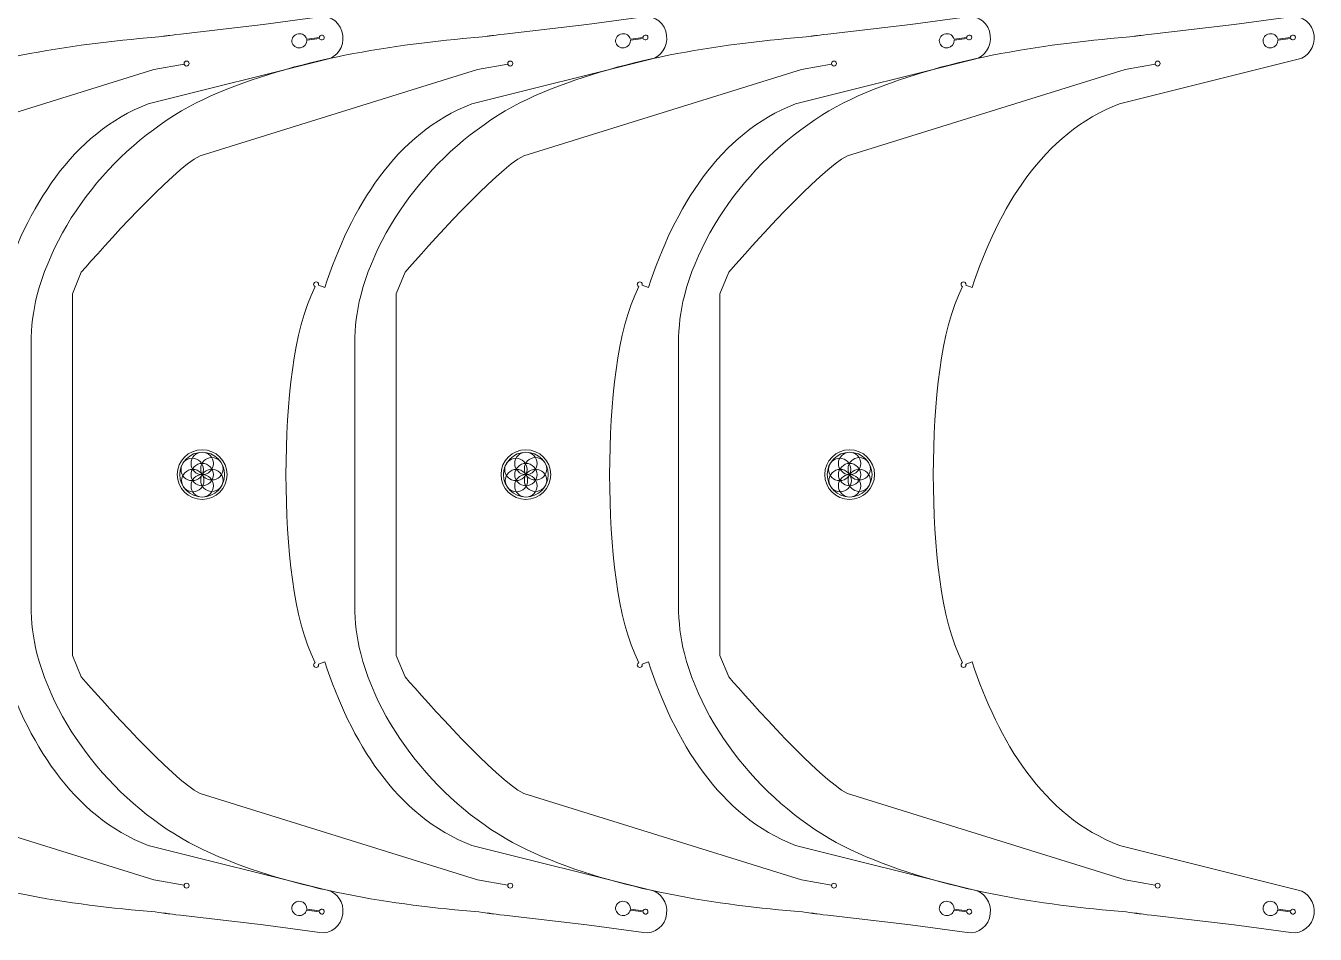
# Model space of a CAD drawing. Header units: millimetres. Extents: x 3608 to 4191, y 4453 to 4821.
# Drawn here: x 3931.9 to 4190.8, y 4452.7 to 4635.2 of the extents above; entities that cross this region are included whole.
import ezdxf

# ---------------------------------------------------------------- set-up
doc = ezdxf.new("R2010")
doc.units = ezdxf.units.MM
doc.header["$MEASUREMENT"] = 0
doc.layers.add('Capa 1', color=7, linetype='Continuous')

msp = doc.modelspace()

# ---------------------------------------------------------------- linework, layer by layer
at = {"layer": 'Capa 1', "color": 7, "lineweight": 9, "true_color": 0xffffff}
for points, knots in [([(3995.53, 4633.27), (3995.26, 4635.67), (3993.16, 4637.37), (3990.87, 4637.03), (3990.87, 4637.03), (3979.51, 4635.49), (3979.51, 4635.49), (3979.51, 4635.49), (3962.91, 4633.55), (3962.91, 4633.55), (3957.41, 4632.85), (3962.39, 4633.48), (3957.8, 4632.89), (3940.95, 4631.53), (3920.87, 4628.53), (3904, 4621.1), (3888.11, 4614.1), (3873.62, 4598.39), (3869.1, 4580.95), (3868.3, 4577.84), (3867.93, 4574.63), (3867.93, 4571.41), (3867.93, 4571.41), (3867.93, 4545.01), (3867.93, 4545.01), (3867.93, 4545.01), (3867.93, 4518.61), (3867.93, 4518.61), (3867.93, 4515.39), (3868.3, 4512.18), (3869.1, 4509.07), (3873.62, 4491.63), (3888.11, 4475.92), (3904, 4468.92), (3920.87, 4461.49), (3940.95, 4458.49), (3957.8, 4457.13), (3962.39, 4456.54), (3957.41, 4457.17), (3962.91, 4456.46), (3962.91, 4456.46), (3979.51, 4454.53), (3979.51, 4454.53), (3979.51, 4454.53), (3990.87, 4452.98), (3990.87, 4452.98), (3993.16, 4452.65), (3995.26, 4454.35), (3995.53, 4456.74)], [0, 0, 0, 0, 1, 1, 1, 2, 2, 2, 3, 3, 3, 4, 4, 4, 5, 5, 5, 6, 6, 6, 7, 7, 7, 8, 8, 8, 9, 9, 9, 10, 10, 10, 11, 11, 11, 12, 12, 12, 13, 13, 13, 14, 14, 14, 15, 15, 15, 16, 16, 16, 16]), ([(4060.53, 4633.27), (4060.26, 4635.67), (4058.16, 4637.37), (4055.87, 4637.03), (4055.87, 4637.03), (4044.51, 4635.49), (4044.51, 4635.49), (4044.51, 4635.49), (4027.91, 4633.55), (4027.91, 4633.55), (4022.41, 4632.85), (4027.39, 4633.48), (4022.8, 4632.89), (4005.95, 4631.53), (3985.87, 4628.53), (3969, 4621.1), (3953.11, 4614.1), (3938.62, 4598.39), (3934.1, 4580.95), (3933.3, 4577.84), (3932.93, 4574.63), (3932.93, 4571.41), (3932.93, 4571.41), (3932.93, 4545.01), (3932.93, 4545.01), (3932.93, 4545.01), (3932.93, 4518.61), (3932.93, 4518.61), (3932.93, 4515.39), (3933.3, 4512.18), (3934.1, 4509.07), (3938.62, 4491.63), (3953.11, 4475.92), (3969, 4468.92), (3985.87, 4461.49), (4005.95, 4458.49), (4022.8, 4457.13), (4027.39, 4456.54), (4022.41, 4457.17), (4027.91, 4456.46), (4027.91, 4456.46), (4044.51, 4454.53), (4044.51, 4454.53), (4044.51, 4454.53), (4055.87, 4452.98), (4055.87, 4452.98), (4058.16, 4452.65), (4060.26, 4454.35), (4060.53, 4456.74)], [0, 0, 0, 0, 1, 1, 1, 2, 2, 2, 3, 3, 3, 4, 4, 4, 5, 5, 5, 6, 6, 6, 7, 7, 7, 8, 8, 8, 9, 9, 9, 10, 10, 10, 11, 11, 11, 12, 12, 12, 13, 13, 13, 14, 14, 14, 15, 15, 15, 16, 16, 16, 16]), ([(4125.53, 4633.27), (4125.26, 4635.67), (4123.16, 4637.37), (4120.87, 4637.03), (4120.87, 4637.03), (4109.51, 4635.49), (4109.51, 4635.49), (4109.51, 4635.49), (4092.91, 4633.55), (4092.91, 4633.55), (4087.41, 4632.85), (4092.39, 4633.48), (4087.8, 4632.89), (4070.95, 4631.53), (4050.87, 4628.53), (4034, 4621.1), (4018.11, 4614.1), (4003.62, 4598.39), (3999.1, 4580.95), (3998.3, 4577.84), (3997.93, 4574.63), (3997.93, 4571.41), (3997.93, 4571.41), (3997.93, 4545.01), (3997.93, 4545.01), (3997.93, 4545.01), (3997.93, 4518.61), (3997.93, 4518.61), (3997.93, 4515.39), (3998.3, 4512.18), (3999.1, 4509.07), (4003.62, 4491.63), (4018.11, 4475.92), (4034, 4468.92), (4050.87, 4461.49), (4070.95, 4458.49), (4087.8, 4457.13), (4092.39, 4456.54), (4087.41, 4457.17), (4092.91, 4456.46), (4092.91, 4456.46), (4109.51, 4454.53), (4109.51, 4454.53), (4109.51, 4454.53), (4120.87, 4452.98), (4120.87, 4452.98), (4123.16, 4452.65), (4125.26, 4454.35), (4125.53, 4456.74)], [0, 0, 0, 0, 1, 1, 1, 2, 2, 2, 3, 3, 3, 4, 4, 4, 5, 5, 5, 6, 6, 6, 7, 7, 7, 8, 8, 8, 9, 9, 9, 10, 10, 10, 11, 11, 11, 12, 12, 12, 13, 13, 13, 14, 14, 14, 15, 15, 15, 16, 16, 16, 16]), ([(4190.53, 4633.27), (4190.26, 4635.67), (4188.16, 4637.37), (4185.87, 4637.03), (4185.87, 4637.03), (4174.51, 4635.49), (4174.51, 4635.49), (4174.51, 4635.49), (4157.91, 4633.55), (4157.91, 4633.55), (4152.41, 4632.85), (4157.39, 4633.48), (4152.8, 4632.89), (4135.95, 4631.53), (4115.87, 4628.53), (4099, 4621.1), (4083.11, 4614.1), (4068.62, 4598.39), (4064.1, 4580.95), (4063.3, 4577.84), (4062.93, 4574.63), (4062.93, 4571.41), (4062.93, 4571.41), (4062.93, 4545.01), (4062.93, 4545.01), (4062.93, 4545.01), (4062.93, 4518.61), (4062.93, 4518.61), (4062.93, 4515.39), (4063.3, 4512.18), (4064.1, 4509.07), (4068.62, 4491.63), (4083.11, 4475.92), (4099, 4468.92), (4115.87, 4461.49), (4135.95, 4458.49), (4152.8, 4457.13), (4157.39, 4456.54), (4152.41, 4457.17), (4157.91, 4456.46), (4157.91, 4456.46), (4174.51, 4454.53), (4174.51, 4454.53), (4174.51, 4454.53), (4185.87, 4452.98), (4185.87, 4452.98), (4188.16, 4452.65), (4190.26, 4454.35), (4190.53, 4456.74)], [0, 0, 0, 0, 1, 1, 1, 2, 2, 2, 3, 3, 3, 4, 4, 4, 5, 5, 5, 6, 6, 6, 7, 7, 7, 8, 8, 8, 9, 9, 9, 10, 10, 10, 11, 11, 11, 12, 12, 12, 13, 13, 13, 14, 14, 14, 15, 15, 15, 16, 16, 16, 16]), ([(3995.53, 4633.27), (3995.77, 4630.98), (3994.37, 4628.87), (3992.36, 4628.51), (3992.36, 4628.51), (3992.36, 4628.51), (3992.36, 4628.51), (3992.36, 4628.51), (3956.44, 4619.52), (3956.44, 4619.52), (3941.11, 4613.63), (3932.08, 4598.51), (3926.89, 4582.61), (3926.89, 4582.61), (3925.63, 4583.09), (3925.63, 4583.09), (3925.64, 4583.14), (3925.65, 4583.2), (3925.65, 4583.25), (3925.65, 4583.53), (3925.43, 4583.75), (3925.15, 4583.75), (3924.88, 4583.75), (3924.65, 4583.53), (3924.65, 4583.25), (3924.65, 4583.05), (3924.77, 4582.87), (3924.95, 4582.79), (3924.95, 4582.79), (3924.95, 4582.79), (3924.95, 4582.79), (3920.46, 4573.72), (3919.2, 4559.94), (3919.07, 4545.01), (3919.07, 4545.01), (3919.07, 4545.01), (3919.07, 4545.01), (3919.2, 4530.07), (3920.46, 4516.3), (3924.95, 4507.22), (3924.95, 4507.22), (3924.95, 4507.22), (3924.95, 4507.22), (3924.77, 4507.15), (3924.65, 4506.97), (3924.65, 4506.77), (3924.65, 4506.49), (3924.88, 4506.27), (3925.15, 4506.27), (3925.43, 4506.27), (3925.65, 4506.49), (3925.65, 4506.77), (3925.65, 4506.82), (3925.64, 4506.88), (3925.63, 4506.93), (3925.63, 4506.93), (3926.89, 4507.41), (3926.89, 4507.41), (3932.08, 4491.51), (3941.11, 4476.39), (3956.44, 4470.5), (3956.44, 4470.5), (3992.36, 4461.51), (3992.36, 4461.51), (3992.36, 4461.51), (3992.36, 4461.51), (3992.36, 4461.51), (3994.37, 4461.15), (3995.77, 4459.04), (3995.53, 4456.74)], [0, 0, 0, 0, 1, 1, 1, 2, 2, 2, 3, 3, 3, 4, 4, 4, 5, 5, 5, 6, 6, 6, 7, 7, 7, 8, 8, 8, 9, 9, 9, 10, 10, 10, 11, 11, 11, 12, 12, 12, 13, 13, 13, 14, 14, 14, 15, 15, 15, 16, 16, 16, 17, 17, 17, 18, 18, 18, 19, 19, 19, 20, 20, 20, 21, 21, 21, 22, 22, 22, 23, 23, 23, 23]), ([(4060.53, 4633.27), (4060.77, 4630.98), (4059.37, 4628.87), (4057.36, 4628.51), (4057.36, 4628.51), (4057.36, 4628.51), (4057.36, 4628.51), (4057.36, 4628.51), (4021.44, 4619.52), (4021.44, 4619.52), (4006.11, 4613.63), (3997.08, 4598.51), (3991.89, 4582.61), (3991.89, 4582.61), (3990.63, 4583.09), (3990.63, 4583.09), (3990.64, 4583.14), (3990.65, 4583.2), (3990.65, 4583.25), (3990.65, 4583.53), (3990.43, 4583.75), (3990.15, 4583.75), (3989.88, 4583.75), (3989.65, 4583.53), (3989.65, 4583.25), (3989.65, 4583.05), (3989.77, 4582.87), (3989.95, 4582.79), (3989.95, 4582.79), (3989.95, 4582.79), (3989.95, 4582.79), (3985.46, 4573.72), (3984.2, 4559.94), (3984.07, 4545.01), (3984.07, 4545.01), (3984.07, 4545.01), (3984.07, 4545.01), (3984.2, 4530.07), (3985.46, 4516.3), (3989.95, 4507.22), (3989.95, 4507.22), (3989.95, 4507.22), (3989.95, 4507.22), (3989.77, 4507.15), (3989.65, 4506.97), (3989.65, 4506.77), (3989.65, 4506.49), (3989.88, 4506.27), (3990.15, 4506.27), (3990.43, 4506.27), (3990.65, 4506.49), (3990.65, 4506.77), (3990.65, 4506.82), (3990.64, 4506.88), (3990.63, 4506.93), (3990.63, 4506.93), (3991.89, 4507.41), (3991.89, 4507.41), (3997.08, 4491.51), (4006.11, 4476.39), (4021.44, 4470.5), (4021.44, 4470.5), (4057.36, 4461.51), (4057.36, 4461.51), (4057.36, 4461.51), (4057.36, 4461.51), (4057.36, 4461.51), (4059.37, 4461.15), (4060.77, 4459.04), (4060.53, 4456.74)], [0, 0, 0, 0, 1, 1, 1, 2, 2, 2, 3, 3, 3, 4, 4, 4, 5, 5, 5, 6, 6, 6, 7, 7, 7, 8, 8, 8, 9, 9, 9, 10, 10, 10, 11, 11, 11, 12, 12, 12, 13, 13, 13, 14, 14, 14, 15, 15, 15, 16, 16, 16, 17, 17, 17, 18, 18, 18, 19, 19, 19, 20, 20, 20, 21, 21, 21, 22, 22, 22, 23, 23, 23, 23]), ([(3990.83, 4632.67), (3990.9, 4632.45), (3991.13, 4632.31), (3991.37, 4632.35), (3991.64, 4632.39), (3991.83, 4632.64), (3991.79, 4632.9), (3991.76, 4633.17), (3991.5, 4633.35), (3991.23, 4633.32), (3990.99, 4633.28), (3990.82, 4633.09), (3990.8, 4632.86), (3990.8, 4632.86), (3990.8, 4632.86), (3990.8, 4632.86), (3990.8, 4632.86), (3988.26, 4632.5), (3988.26, 4632.5), (3988.26, 4632.5), (3988.25, 4632.5), (3988.25, 4632.5), (3988.09, 4633.22), (3987.36, 4633.71), (3986.58, 4633.6), (3985.76, 4633.48), (3985.19, 4632.75), (3985.3, 4631.97), (3985.42, 4631.19), (3986.18, 4630.65), (3987, 4630.76), (3987.79, 4630.87), (3988.35, 4631.56), (3988.28, 4632.31), (3988.28, 4632.31), (3988.29, 4632.31), (3988.29, 4632.31), (3988.29, 4632.31), (3990.83, 4632.67), (3990.83, 4632.67)], [0, 0, 0, 0, 1, 1, 1, 2, 2, 2, 3, 3, 3, 4, 4, 4, 5, 5, 5, 6, 6, 6, 7, 7, 7, 8, 8, 8, 9, 9, 9, 10, 10, 10, 11, 11, 11, 12, 12, 12, 13, 13, 13, 13]), ([(4125.53, 4633.27), (4125.77, 4630.98), (4124.37, 4628.87), (4122.36, 4628.51), (4122.36, 4628.51), (4122.36, 4628.51), (4122.36, 4628.51), (4122.36, 4628.51), (4086.44, 4619.52), (4086.44, 4619.52), (4071.11, 4613.63), (4062.08, 4598.51), (4056.89, 4582.61), (4056.89, 4582.61), (4055.63, 4583.09), (4055.63, 4583.09), (4055.64, 4583.14), (4055.65, 4583.2), (4055.65, 4583.25), (4055.65, 4583.53), (4055.43, 4583.75), (4055.15, 4583.75), (4054.88, 4583.75), (4054.65, 4583.53), (4054.65, 4583.25), (4054.65, 4583.05), (4054.77, 4582.87), (4054.95, 4582.79), (4054.95, 4582.79), (4054.95, 4582.79), (4054.95, 4582.79), (4050.46, 4573.72), (4049.2, 4559.94), (4049.07, 4545.01), (4049.07, 4545.01), (4049.07, 4545.01), (4049.07, 4545.01), (4049.2, 4530.07), (4050.46, 4516.3), (4054.95, 4507.22), (4054.95, 4507.22), (4054.95, 4507.22), (4054.95, 4507.22), (4054.77, 4507.15), (4054.65, 4506.97), (4054.65, 4506.77), (4054.65, 4506.49), (4054.88, 4506.27), (4055.15, 4506.27), (4055.43, 4506.27), (4055.65, 4506.49), (4055.65, 4506.77), (4055.65, 4506.82), (4055.64, 4506.88), (4055.63, 4506.93), (4055.63, 4506.93), (4056.89, 4507.41), (4056.89, 4507.41), (4062.08, 4491.51), (4071.11, 4476.39), (4086.44, 4470.5), (4086.44, 4470.5), (4122.36, 4461.51), (4122.36, 4461.51), (4122.36, 4461.51), (4122.36, 4461.51), (4122.36, 4461.51), (4124.37, 4461.15), (4125.77, 4459.04), (4125.53, 4456.74)], [0, 0, 0, 0, 1, 1, 1, 2, 2, 2, 3, 3, 3, 4, 4, 4, 5, 5, 5, 6, 6, 6, 7, 7, 7, 8, 8, 8, 9, 9, 9, 10, 10, 10, 11, 11, 11, 12, 12, 12, 13, 13, 13, 14, 14, 14, 15, 15, 15, 16, 16, 16, 17, 17, 17, 18, 18, 18, 19, 19, 19, 20, 20, 20, 21, 21, 21, 22, 22, 22, 23, 23, 23, 23]), ([(4055.83, 4632.67), (4055.9, 4632.45), (4056.13, 4632.31), (4056.37, 4632.35), (4056.64, 4632.39), (4056.83, 4632.64), (4056.79, 4632.9), (4056.76, 4633.17), (4056.5, 4633.35), (4056.23, 4633.32), (4055.99, 4633.28), (4055.82, 4633.09), (4055.8, 4632.86), (4055.8, 4632.86), (4055.8, 4632.86), (4055.8, 4632.86), (4055.8, 4632.86), (4053.26, 4632.5), (4053.26, 4632.5), (4053.26, 4632.5), (4053.25, 4632.5), (4053.25, 4632.5), (4053.09, 4633.22), (4052.36, 4633.71), (4051.58, 4633.6), (4050.76, 4633.48), (4050.19, 4632.75), (4050.3, 4631.97), (4050.42, 4631.19), (4051.18, 4630.65), (4052, 4630.76), (4052.79, 4630.87), (4053.35, 4631.56), (4053.28, 4632.31), (4053.28, 4632.31), (4053.29, 4632.31), (4053.29, 4632.31), (4053.29, 4632.31), (4055.83, 4632.67), (4055.83, 4632.67)], [0, 0, 0, 0, 1, 1, 1, 2, 2, 2, 3, 3, 3, 4, 4, 4, 5, 5, 5, 6, 6, 6, 7, 7, 7, 8, 8, 8, 9, 9, 9, 10, 10, 10, 11, 11, 11, 12, 12, 12, 13, 13, 13, 13]), ([(4190.53, 4633.27), (4190.77, 4630.98), (4189.37, 4628.87), (4187.36, 4628.51), (4187.36, 4628.51), (4187.36, 4628.51), (4187.36, 4628.51), (4187.36, 4628.51), (4151.44, 4619.52), (4151.44, 4619.52), (4136.11, 4613.63), (4127.08, 4598.51), (4121.89, 4582.61), (4121.89, 4582.61), (4120.63, 4583.09), (4120.63, 4583.09), (4120.64, 4583.14), (4120.65, 4583.2), (4120.65, 4583.25), (4120.65, 4583.53), (4120.43, 4583.75), (4120.15, 4583.75), (4119.88, 4583.75), (4119.65, 4583.53), (4119.65, 4583.25), (4119.65, 4583.05), (4119.77, 4582.87), (4119.95, 4582.79), (4119.95, 4582.79), (4119.95, 4582.79), (4119.95, 4582.79), (4115.46, 4573.72), (4114.2, 4559.94), (4114.07, 4545.01), (4114.07, 4545.01), (4114.07, 4545.01), (4114.07, 4545.01), (4114.2, 4530.07), (4115.46, 4516.3), (4119.95, 4507.22), (4119.95, 4507.22), (4119.95, 4507.22), (4119.95, 4507.22), (4119.77, 4507.15), (4119.65, 4506.97), (4119.65, 4506.77), (4119.65, 4506.49), (4119.88, 4506.27), (4120.15, 4506.27), (4120.43, 4506.27), (4120.65, 4506.49), (4120.65, 4506.77), (4120.65, 4506.82), (4120.64, 4506.88), (4120.63, 4506.93), (4120.63, 4506.93), (4121.89, 4507.41), (4121.89, 4507.41), (4127.08, 4491.51), (4136.11, 4476.39), (4151.44, 4470.5), (4151.44, 4470.5), (4187.36, 4461.51), (4187.36, 4461.51), (4187.36, 4461.51), (4187.36, 4461.51), (4187.36, 4461.51), (4189.37, 4461.15), (4190.77, 4459.04), (4190.53, 4456.74)], [0, 0, 0, 0, 1, 1, 1, 2, 2, 2, 3, 3, 3, 4, 4, 4, 5, 5, 5, 6, 6, 6, 7, 7, 7, 8, 8, 8, 9, 9, 9, 10, 10, 10, 11, 11, 11, 12, 12, 12, 13, 13, 13, 14, 14, 14, 15, 15, 15, 16, 16, 16, 17, 17, 17, 18, 18, 18, 19, 19, 19, 20, 20, 20, 21, 21, 21, 22, 22, 22, 23, 23, 23, 23]), ([(4120.83, 4632.67), (4120.9, 4632.45), (4121.13, 4632.31), (4121.37, 4632.35), (4121.64, 4632.39), (4121.83, 4632.64), (4121.79, 4632.9), (4121.76, 4633.17), (4121.5, 4633.35), (4121.23, 4633.32), (4120.99, 4633.28), (4120.82, 4633.09), (4120.8, 4632.86), (4120.8, 4632.86), (4120.8, 4632.86), (4120.8, 4632.86), (4120.8, 4632.86), (4118.26, 4632.5), (4118.26, 4632.5), (4118.26, 4632.5), (4118.25, 4632.5), (4118.25, 4632.5), (4118.09, 4633.22), (4117.36, 4633.71), (4116.58, 4633.6), (4115.76, 4633.48), (4115.19, 4632.75), (4115.3, 4631.97), (4115.42, 4631.19), (4116.18, 4630.65), (4117, 4630.76), (4117.79, 4630.87), (4118.35, 4631.56), (4118.28, 4632.31), (4118.28, 4632.31), (4118.29, 4632.31), (4118.29, 4632.31), (4118.29, 4632.31), (4120.83, 4632.67), (4120.83, 4632.67)], [0, 0, 0, 0, 1, 1, 1, 2, 2, 2, 3, 3, 3, 4, 4, 4, 5, 5, 5, 6, 6, 6, 7, 7, 7, 8, 8, 8, 9, 9, 9, 10, 10, 10, 11, 11, 11, 12, 12, 12, 13, 13, 13, 13]), ([(4185.83, 4632.67), (4185.9, 4632.45), (4186.13, 4632.31), (4186.37, 4632.35), (4186.64, 4632.39), (4186.83, 4632.64), (4186.79, 4632.9), (4186.76, 4633.17), (4186.5, 4633.35), (4186.23, 4633.32), (4185.99, 4633.28), (4185.82, 4633.09), (4185.8, 4632.86), (4185.8, 4632.86), (4185.8, 4632.86), (4185.8, 4632.86), (4185.8, 4632.86), (4183.26, 4632.5), (4183.26, 4632.5), (4183.26, 4632.5), (4183.25, 4632.5), (4183.25, 4632.5), (4183.09, 4633.22), (4182.36, 4633.71), (4181.58, 4633.6), (4180.76, 4633.48), (4180.19, 4632.75), (4180.3, 4631.97), (4180.42, 4631.19), (4181.18, 4630.65), (4182, 4630.76), (4182.79, 4630.87), (4183.35, 4631.56), (4183.28, 4632.31), (4183.28, 4632.31), (4183.29, 4632.31), (4183.29, 4632.31), (4183.29, 4632.31), (4185.83, 4632.67), (4185.83, 4632.67)], [0, 0, 0, 0, 1, 1, 1, 2, 2, 2, 3, 3, 3, 4, 4, 4, 5, 5, 5, 6, 6, 6, 7, 7, 7, 8, 8, 8, 9, 9, 9, 10, 10, 10, 11, 11, 11, 12, 12, 12, 13, 13, 13, 13]), ([(3964.14, 4628.11), (3964.42, 4628.11), (3964.64, 4627.89), (3964.64, 4627.61), (3964.64, 4627.34), (3964.42, 4627.11), (3964.14, 4627.11), (3963.86, 4627.11), (3963.64, 4627.34), (3963.64, 4627.61), (3963.64, 4627.89), (3963.86, 4628.11), (3964.14, 4628.11)], [0, 0, 0, 0, 1, 1, 1, 2, 2, 2, 3, 3, 3, 4, 4, 4, 4]), ([(4029.14, 4628.11), (4029.42, 4628.11), (4029.64, 4627.89), (4029.64, 4627.61), (4029.64, 4627.34), (4029.42, 4627.11), (4029.14, 4627.11), (4028.86, 4627.11), (4028.64, 4627.34), (4028.64, 4627.61), (4028.64, 4627.89), (4028.86, 4628.11), (4029.14, 4628.11)], [0, 0, 0, 0, 1, 1, 1, 2, 2, 2, 3, 3, 3, 4, 4, 4, 4]), ([(4094.14, 4628.11), (4094.42, 4628.11), (4094.64, 4627.89), (4094.64, 4627.61), (4094.64, 4627.34), (4094.42, 4627.11), (4094.14, 4627.11), (4093.86, 4627.11), (4093.64, 4627.34), (4093.64, 4627.61), (4093.64, 4627.89), (4093.86, 4628.11), (4094.14, 4628.11)], [0, 0, 0, 0, 1, 1, 1, 2, 2, 2, 3, 3, 3, 4, 4, 4, 4]), ([(4159.14, 4628.11), (4159.42, 4628.11), (4159.64, 4627.89), (4159.64, 4627.61), (4159.64, 4627.34), (4159.42, 4627.11), (4159.14, 4627.11), (4158.86, 4627.11), (4158.64, 4627.34), (4158.64, 4627.61), (4158.64, 4627.89), (4158.86, 4628.11), (4159.14, 4628.11)], [0, 0, 0, 0, 1, 1, 1, 2, 2, 2, 3, 3, 3, 4, 4, 4, 4]), ([(3964.14, 4461.91), (3964.42, 4461.91), (3964.64, 4462.13), (3964.64, 4462.41), (3964.64, 4462.68), (3964.42, 4462.91), (3964.14, 4462.91), (3963.86, 4462.91), (3963.64, 4462.68), (3963.64, 4462.41), (3963.64, 4462.13), (3963.86, 4461.91), (3964.14, 4461.91)], [0, 0, 0, 0, 1, 1, 1, 2, 2, 2, 3, 3, 3, 4, 4, 4, 4]), ([(4029.14, 4461.91), (4029.42, 4461.91), (4029.64, 4462.13), (4029.64, 4462.41), (4029.64, 4462.68), (4029.42, 4462.91), (4029.14, 4462.91), (4028.86, 4462.91), (4028.64, 4462.68), (4028.64, 4462.41), (4028.64, 4462.13), (4028.86, 4461.91), (4029.14, 4461.91)], [0, 0, 0, 0, 1, 1, 1, 2, 2, 2, 3, 3, 3, 4, 4, 4, 4]), ([(4094.14, 4461.91), (4094.42, 4461.91), (4094.64, 4462.13), (4094.64, 4462.41), (4094.64, 4462.68), (4094.42, 4462.91), (4094.14, 4462.91), (4093.86, 4462.91), (4093.64, 4462.68), (4093.64, 4462.41), (4093.64, 4462.13), (4093.86, 4461.91), (4094.14, 4461.91)], [0, 0, 0, 0, 1, 1, 1, 2, 2, 2, 3, 3, 3, 4, 4, 4, 4]), ([(4159.14, 4461.91), (4159.42, 4461.91), (4159.64, 4462.13), (4159.64, 4462.41), (4159.64, 4462.68), (4159.42, 4462.91), (4159.14, 4462.91), (4158.86, 4462.91), (4158.64, 4462.68), (4158.64, 4462.41), (4158.64, 4462.13), (4158.86, 4461.91), (4159.14, 4461.91)], [0, 0, 0, 0, 1, 1, 1, 2, 2, 2, 3, 3, 3, 4, 4, 4, 4]), ([(3990.83, 4457.35), (3990.9, 4457.57), (3991.13, 4457.71), (3991.37, 4457.67), (3991.64, 4457.63), (3991.83, 4457.38), (3991.79, 4457.12), (3991.76, 4456.85), (3991.5, 4456.66), (3991.23, 4456.7), (3990.99, 4456.74), (3990.82, 4456.93), (3990.8, 4457.16), (3990.8, 4457.16), (3990.8, 4457.16), (3990.8, 4457.16), (3990.8, 4457.16), (3988.26, 4457.52), (3988.26, 4457.52), (3988.26, 4457.52), (3988.25, 4457.52), (3988.25, 4457.52), (3988.09, 4456.8), (3987.36, 4456.31), (3986.58, 4456.42), (3985.76, 4456.54), (3985.19, 4457.27), (3985.3, 4458.05), (3985.42, 4458.83), (3986.18, 4459.37), (3987, 4459.26), (3987.79, 4459.14), (3988.35, 4458.46), (3988.28, 4457.71), (3988.28, 4457.71), (3988.29, 4457.71), (3988.29, 4457.71), (3988.29, 4457.71), (3990.83, 4457.35), (3990.83, 4457.35)], [0, 0, 0, 0, 1, 1, 1, 2, 2, 2, 3, 3, 3, 4, 4, 4, 5, 5, 5, 6, 6, 6, 7, 7, 7, 8, 8, 8, 9, 9, 9, 10, 10, 10, 11, 11, 11, 12, 12, 12, 13, 13, 13, 13]), ([(4055.83, 4457.35), (4055.9, 4457.57), (4056.13, 4457.71), (4056.37, 4457.67), (4056.64, 4457.63), (4056.83, 4457.38), (4056.79, 4457.12), (4056.76, 4456.85), (4056.5, 4456.66), (4056.23, 4456.7), (4055.99, 4456.74), (4055.82, 4456.93), (4055.8, 4457.16), (4055.8, 4457.16), (4055.8, 4457.16), (4055.8, 4457.16), (4055.8, 4457.16), (4053.26, 4457.52), (4053.26, 4457.52), (4053.26, 4457.52), (4053.25, 4457.52), (4053.25, 4457.52), (4053.09, 4456.8), (4052.36, 4456.31), (4051.58, 4456.42), (4050.76, 4456.54), (4050.19, 4457.27), (4050.3, 4458.05), (4050.42, 4458.83), (4051.18, 4459.37), (4052, 4459.26), (4052.79, 4459.14), (4053.35, 4458.46), (4053.28, 4457.71), (4053.28, 4457.71), (4053.29, 4457.71), (4053.29, 4457.71), (4053.29, 4457.71), (4055.83, 4457.35), (4055.83, 4457.35)], [0, 0, 0, 0, 1, 1, 1, 2, 2, 2, 3, 3, 3, 4, 4, 4, 5, 5, 5, 6, 6, 6, 7, 7, 7, 8, 8, 8, 9, 9, 9, 10, 10, 10, 11, 11, 11, 12, 12, 12, 13, 13, 13, 13]), ([(4120.83, 4457.35), (4120.9, 4457.57), (4121.13, 4457.71), (4121.37, 4457.67), (4121.64, 4457.63), (4121.83, 4457.38), (4121.79, 4457.12), (4121.76, 4456.85), (4121.5, 4456.66), (4121.23, 4456.7), (4120.99, 4456.74), (4120.82, 4456.93), (4120.8, 4457.16), (4120.8, 4457.16), (4120.8, 4457.16), (4120.8, 4457.16), (4120.8, 4457.16), (4118.26, 4457.52), (4118.26, 4457.52), (4118.26, 4457.52), (4118.25, 4457.52), (4118.25, 4457.52), (4118.09, 4456.8), (4117.36, 4456.31), (4116.58, 4456.42), (4115.76, 4456.54), (4115.19, 4457.27), (4115.3, 4458.05), (4115.42, 4458.83), (4116.18, 4459.37), (4117, 4459.26), (4117.79, 4459.14), (4118.35, 4458.46), (4118.28, 4457.71), (4118.28, 4457.71), (4118.29, 4457.71), (4118.29, 4457.71), (4118.29, 4457.71), (4120.83, 4457.35), (4120.83, 4457.35)], [0, 0, 0, 0, 1, 1, 1, 2, 2, 2, 3, 3, 3, 4, 4, 4, 5, 5, 5, 6, 6, 6, 7, 7, 7, 8, 8, 8, 9, 9, 9, 10, 10, 10, 11, 11, 11, 12, 12, 12, 13, 13, 13, 13]), ([(4185.83, 4457.35), (4185.9, 4457.57), (4186.13, 4457.71), (4186.37, 4457.67), (4186.64, 4457.63), (4186.83, 4457.38), (4186.79, 4457.12), (4186.76, 4456.85), (4186.5, 4456.66), (4186.23, 4456.7), (4185.99, 4456.74), (4185.82, 4456.93), (4185.8, 4457.16), (4185.8, 4457.16), (4185.8, 4457.16), (4185.8, 4457.16), (4185.8, 4457.16), (4183.26, 4457.52), (4183.26, 4457.52), (4183.26, 4457.52), (4183.25, 4457.52), (4183.25, 4457.52), (4183.09, 4456.8), (4182.36, 4456.31), (4181.58, 4456.42), (4180.76, 4456.54), (4180.19, 4457.27), (4180.3, 4458.05), (4180.42, 4458.83), (4181.18, 4459.37), (4182, 4459.26), (4182.79, 4459.14), (4183.35, 4458.46), (4183.28, 4457.71), (4183.28, 4457.71), (4183.29, 4457.71), (4183.29, 4457.71), (4183.29, 4457.71), (4185.83, 4457.35), (4185.83, 4457.35)], [0, 0, 0, 0, 1, 1, 1, 2, 2, 2, 3, 3, 3, 4, 4, 4, 5, 5, 5, 6, 6, 6, 7, 7, 7, 8, 8, 8, 9, 9, 9, 10, 10, 10, 11, 11, 11, 12, 12, 12, 13, 13, 13, 13])]:
    msp.add_open_spline(points, degree=3, knots=knots, dxfattribs=at)
at = {"layer": 'Capa 1', "color": 9, "lineweight": 9, "true_color": 0xc8c8c8}
for points in [[(3963.65, 4627.52), (3963.65, 4627.52), (3957.59, 4626.43), (3957.59, 4626.43), (3957.59, 4626.43), (3901.85, 4609.09), (3901.85, 4609.09), (3896.1, 4606.13), (3882.25, 4590.53), (3878, 4585.66), (3878, 4585.66), (3876.24, 4581.34), (3876.24, 4581.34), (3876.24, 4581.34), (3876.24, 4544.93), (3876.24, 4544.93), (3876.24, 4544.93), (3876.24, 4545.09), (3876.24, 4545.09), (3876.24, 4545.09), (3876.24, 4508.68), (3876.24, 4508.68), (3876.24, 4508.68), (3878, 4504.36), (3878, 4504.36), (3882.25, 4499.49), (3896.1, 4483.88), (3901.85, 4480.93), (3901.85, 4480.93), (3957.59, 4463.59), (3957.59, 4463.59), (3957.59, 4463.59), (3963.65, 4462.5), (3963.65, 4462.5)], [(4028.65, 4627.52), (4028.65, 4627.52), (4022.59, 4626.43), (4022.59, 4626.43), (4022.59, 4626.43), (3966.85, 4609.09), (3966.85, 4609.09), (3961.1, 4606.13), (3947.25, 4590.53), (3943, 4585.66), (3943, 4585.66), (3941.24, 4581.34), (3941.24, 4581.34), (3941.24, 4581.34), (3941.24, 4544.93), (3941.24, 4544.93), (3941.24, 4544.93), (3941.24, 4545.09), (3941.24, 4545.09), (3941.24, 4545.09), (3941.24, 4508.68), (3941.24, 4508.68), (3941.24, 4508.68), (3943, 4504.36), (3943, 4504.36), (3947.25, 4499.49), (3961.1, 4483.88), (3966.85, 4480.93), (3966.85, 4480.93), (4022.59, 4463.59), (4022.59, 4463.59), (4022.59, 4463.59), (4028.65, 4462.5), (4028.65, 4462.5)], [(4093.65, 4627.52), (4093.65, 4627.52), (4087.59, 4626.43), (4087.59, 4626.43), (4087.59, 4626.43), (4031.85, 4609.09), (4031.85, 4609.09), (4026.1, 4606.13), (4012.25, 4590.53), (4008, 4585.66), (4008, 4585.66), (4006.24, 4581.34), (4006.24, 4581.34), (4006.24, 4581.34), (4006.24, 4544.93), (4006.24, 4544.93), (4006.24, 4544.93), (4006.24, 4545.09), (4006.24, 4545.09), (4006.24, 4545.09), (4006.24, 4508.68), (4006.24, 4508.68), (4006.24, 4508.68), (4008, 4504.36), (4008, 4504.36), (4012.25, 4499.49), (4026.1, 4483.88), (4031.85, 4480.93), (4031.85, 4480.93), (4087.59, 4463.59), (4087.59, 4463.59), (4087.59, 4463.59), (4093.65, 4462.5), (4093.65, 4462.5)], [(4158.65, 4627.52), (4158.65, 4627.52), (4152.59, 4626.43), (4152.59, 4626.43), (4152.59, 4626.43), (4096.85, 4609.09), (4096.85, 4609.09), (4091.1, 4606.13), (4077.25, 4590.53), (4073, 4585.66), (4073, 4585.66), (4071.24, 4581.34), (4071.24, 4581.34), (4071.24, 4581.34), (4071.24, 4544.93), (4071.24, 4544.93), (4071.24, 4544.93), (4071.24, 4545.09), (4071.24, 4545.09), (4071.24, 4545.09), (4071.24, 4508.68), (4071.24, 4508.68), (4071.24, 4508.68), (4073, 4504.36), (4073, 4504.36), (4077.25, 4499.49), (4091.1, 4483.88), (4096.85, 4480.93), (4096.85, 4480.93), (4152.59, 4463.59), (4152.59, 4463.59), (4152.59, 4463.59), (4158.65, 4462.5), (4158.65, 4462.5)]]:
    msp.add_open_spline(points, degree=3, knots=[0, 0, 0, 0, 1, 1, 1, 2, 2, 2, 3, 3, 3, 4, 4, 4, 5, 5, 5, 6, 6, 6, 7, 7, 7, 8, 8, 8, 9, 9, 9, 10, 10, 10, 11, 11, 11, 11], dxfattribs=at)
at = {"layer": 'Capa 1', "color": 1, "lineweight": 9, "true_color": 0xff0000}
for points in [[(3967.28, 4550.01), (3970.04, 4550.01), (3972.28, 4547.77), (3972.28, 4545.01), (3972.28, 4542.25), (3970.04, 4540.01), (3967.28, 4540.01), (3964.52, 4540.01), (3962.28, 4542.25), (3962.28, 4545.01), (3962.28, 4547.77), (3964.52, 4550.01), (3967.28, 4550.01)], [(3967.28, 4549.51), (3969.76, 4549.51), (3971.78, 4547.5), (3971.78, 4545.01), (3971.78, 4542.53), (3969.76, 4540.51), (3967.28, 4540.51), (3964.79, 4540.51), (3962.78, 4542.53), (3962.78, 4545.01), (3962.78, 4547.5), (3964.79, 4549.51), (3967.28, 4549.51)], [(3967.28, 4549.51), (3968.52, 4549.51), (3969.53, 4548.5), (3969.53, 4547.26), (3969.53, 4546.02), (3968.52, 4545.01), (3967.28, 4545.01), (3966.04, 4545.01), (3965.03, 4546.02), (3965.03, 4547.26), (3965.03, 4548.5), (3966.04, 4549.51), (3967.28, 4549.51)], [(4032.28, 4550.01), (4035.04, 4550.01), (4037.28, 4547.77), (4037.28, 4545.01), (4037.28, 4542.25), (4035.04, 4540.01), (4032.28, 4540.01), (4029.52, 4540.01), (4027.28, 4542.25), (4027.28, 4545.01), (4027.28, 4547.77), (4029.52, 4550.01), (4032.28, 4550.01)], [(4032.28, 4549.51), (4034.76, 4549.51), (4036.78, 4547.5), (4036.78, 4545.01), (4036.78, 4542.53), (4034.76, 4540.51), (4032.28, 4540.51), (4029.79, 4540.51), (4027.78, 4542.53), (4027.78, 4545.01), (4027.78, 4547.5), (4029.79, 4549.51), (4032.28, 4549.51)], [(4032.28, 4549.51), (4033.52, 4549.51), (4034.53, 4548.5), (4034.53, 4547.26), (4034.53, 4546.02), (4033.52, 4545.01), (4032.28, 4545.01), (4031.04, 4545.01), (4030.03, 4546.02), (4030.03, 4547.26), (4030.03, 4548.5), (4031.04, 4549.51), (4032.28, 4549.51)], [(4097.28, 4550.01), (4100.04, 4550.01), (4102.28, 4547.77), (4102.28, 4545.01), (4102.28, 4542.25), (4100.04, 4540.01), (4097.28, 4540.01), (4094.52, 4540.01), (4092.28, 4542.25), (4092.28, 4545.01), (4092.28, 4547.77), (4094.52, 4550.01), (4097.28, 4550.01)], [(4097.28, 4549.51), (4099.76, 4549.51), (4101.78, 4547.5), (4101.78, 4545.01), (4101.78, 4542.53), (4099.76, 4540.51), (4097.28, 4540.51), (4094.79, 4540.51), (4092.78, 4542.53), (4092.78, 4545.01), (4092.78, 4547.5), (4094.79, 4549.51), (4097.28, 4549.51)], [(4097.28, 4549.51), (4098.52, 4549.51), (4099.53, 4548.5), (4099.53, 4547.26), (4099.53, 4546.02), (4098.52, 4545.01), (4097.28, 4545.01), (4096.04, 4545.01), (4095.03, 4546.02), (4095.03, 4547.26), (4095.03, 4548.5), (4096.04, 4549.51), (4097.28, 4549.51)], [(3965.28, 4548.3), (3966.52, 4548.3), (3967.53, 4547.29), (3967.53, 4546.05), (3967.53, 4544.81), (3966.52, 4543.8), (3965.28, 4543.8), (3964.03, 4543.8), (3963.03, 4544.81), (3963.03, 4546.05), (3963.03, 4547.29), (3964.03, 4548.3), (3965.28, 4548.3)], [(3965.03, 4545.01), (3965.03, 4546.25), (3966.04, 4547.26), (3967.28, 4547.26), (3968.52, 4547.26), (3969.53, 4546.25), (3969.53, 4545.01), (3969.53, 4543.77), (3968.52, 4542.76), (3967.28, 4542.76), (3966.04, 4542.76), (3965.03, 4543.77), (3965.03, 4545.01)], [(3969.22, 4548.43), (3970.47, 4548.43), (3971.47, 4547.43), (3971.47, 4546.18), (3971.47, 4544.94), (3970.47, 4543.93), (3969.22, 4543.93), (3967.98, 4543.93), (3966.97, 4544.94), (3966.97, 4546.18), (3966.97, 4547.43), (3967.98, 4548.43), (3969.22, 4548.43)], [(4030.28, 4548.3), (4031.52, 4548.3), (4032.53, 4547.29), (4032.53, 4546.05), (4032.53, 4544.81), (4031.52, 4543.8), (4030.28, 4543.8), (4029.03, 4543.8), (4028.03, 4544.81), (4028.03, 4546.05), (4028.03, 4547.29), (4029.03, 4548.3), (4030.28, 4548.3)], [(4030.03, 4545.01), (4030.03, 4546.25), (4031.04, 4547.26), (4032.28, 4547.26), (4033.52, 4547.26), (4034.53, 4546.25), (4034.53, 4545.01), (4034.53, 4543.77), (4033.52, 4542.76), (4032.28, 4542.76), (4031.04, 4542.76), (4030.03, 4543.77), (4030.03, 4545.01)], [(4034.22, 4548.43), (4035.47, 4548.43), (4036.47, 4547.43), (4036.47, 4546.18), (4036.47, 4544.94), (4035.47, 4543.93), (4034.22, 4543.93), (4032.98, 4543.93), (4031.97, 4544.94), (4031.97, 4546.18), (4031.97, 4547.43), (4032.98, 4548.43), (4034.22, 4548.43)], [(4095.28, 4548.3), (4096.52, 4548.3), (4097.53, 4547.29), (4097.53, 4546.05), (4097.53, 4544.81), (4096.52, 4543.8), (4095.28, 4543.8), (4094.03, 4543.8), (4093.03, 4544.81), (4093.03, 4546.05), (4093.03, 4547.29), (4094.03, 4548.3), (4095.28, 4548.3)], [(4095.03, 4545.01), (4095.03, 4546.25), (4096.04, 4547.26), (4097.28, 4547.26), (4098.52, 4547.26), (4099.53, 4546.25), (4099.53, 4545.01), (4099.53, 4543.77), (4098.52, 4542.76), (4097.28, 4542.76), (4096.04, 4542.76), (4095.03, 4543.77), (4095.03, 4545.01)], [(4099.22, 4548.43), (4100.47, 4548.43), (4101.47, 4547.43), (4101.47, 4546.18), (4101.47, 4544.94), (4100.47, 4543.93), (4099.22, 4543.93), (4097.98, 4543.93), (4096.97, 4544.94), (4096.97, 4546.18), (4096.97, 4547.43), (4097.98, 4548.43), (4099.22, 4548.43)], [(3963.13, 4543.8), (3963.13, 4545.05), (3964.14, 4546.05), (3965.38, 4546.05), (3966.62, 4546.05), (3967.63, 4545.05), (3967.63, 4543.8), (3967.63, 4542.56), (3966.62, 4541.55), (3965.38, 4541.55), (3964.14, 4541.55), (3963.13, 4542.56), (3963.13, 4543.8)], [(3967.28, 4545.01), (3968.52, 4545.01), (3969.53, 4544), (3969.53, 4542.76), (3969.53, 4541.52), (3968.52, 4540.51), (3967.28, 4540.51), (3966.04, 4540.51), (3965.03, 4541.52), (3965.03, 4542.76), (3965.03, 4544), (3966.04, 4545.01), (3967.28, 4545.01)], [(3966.97, 4543.86), (3966.97, 4545.1), (3967.98, 4546.11), (3969.22, 4546.11), (3970.47, 4546.11), (3971.47, 4545.1), (3971.47, 4543.86), (3971.47, 4542.62), (3970.47, 4541.61), (3969.22, 4541.61), (3967.98, 4541.61), (3966.97, 4542.62), (3966.97, 4543.86)], [(4028.13, 4543.8), (4028.13, 4545.05), (4029.14, 4546.05), (4030.38, 4546.05), (4031.62, 4546.05), (4032.63, 4545.05), (4032.63, 4543.8), (4032.63, 4542.56), (4031.62, 4541.55), (4030.38, 4541.55), (4029.14, 4541.55), (4028.13, 4542.56), (4028.13, 4543.8)], [(4032.28, 4545.01), (4033.52, 4545.01), (4034.53, 4544), (4034.53, 4542.76), (4034.53, 4541.52), (4033.52, 4540.51), (4032.28, 4540.51), (4031.04, 4540.51), (4030.03, 4541.52), (4030.03, 4542.76), (4030.03, 4544), (4031.04, 4545.01), (4032.28, 4545.01)], [(4031.97, 4543.86), (4031.97, 4545.1), (4032.98, 4546.11), (4034.22, 4546.11), (4035.47, 4546.11), (4036.47, 4545.1), (4036.47, 4543.86), (4036.47, 4542.62), (4035.47, 4541.61), (4034.22, 4541.61), (4032.98, 4541.61), (4031.97, 4542.62), (4031.97, 4543.86)], [(4093.13, 4543.8), (4093.13, 4545.05), (4094.14, 4546.05), (4095.38, 4546.05), (4096.62, 4546.05), (4097.63, 4545.05), (4097.63, 4543.8), (4097.63, 4542.56), (4096.62, 4541.55), (4095.38, 4541.55), (4094.14, 4541.55), (4093.13, 4542.56), (4093.13, 4543.8)], [(4097.28, 4545.01), (4098.52, 4545.01), (4099.53, 4544), (4099.53, 4542.76), (4099.53, 4541.52), (4098.52, 4540.51), (4097.28, 4540.51), (4096.04, 4540.51), (4095.03, 4541.52), (4095.03, 4542.76), (4095.03, 4544), (4096.04, 4545.01), (4097.28, 4545.01)], [(4096.97, 4543.86), (4096.97, 4545.1), (4097.98, 4546.11), (4099.22, 4546.11), (4100.47, 4546.11), (4101.47, 4545.1), (4101.47, 4543.86), (4101.47, 4542.62), (4100.47, 4541.61), (4099.22, 4541.61), (4097.98, 4541.61), (4096.97, 4542.62), (4096.97, 4543.86)]]:
    msp.add_open_spline(points, degree=3, knots=[0, 0, 0, 0, 1, 1, 1, 2, 2, 2, 3, 3, 3, 4, 4, 4, 4], dxfattribs=at)

doc.saveas('drawing.dxf')
